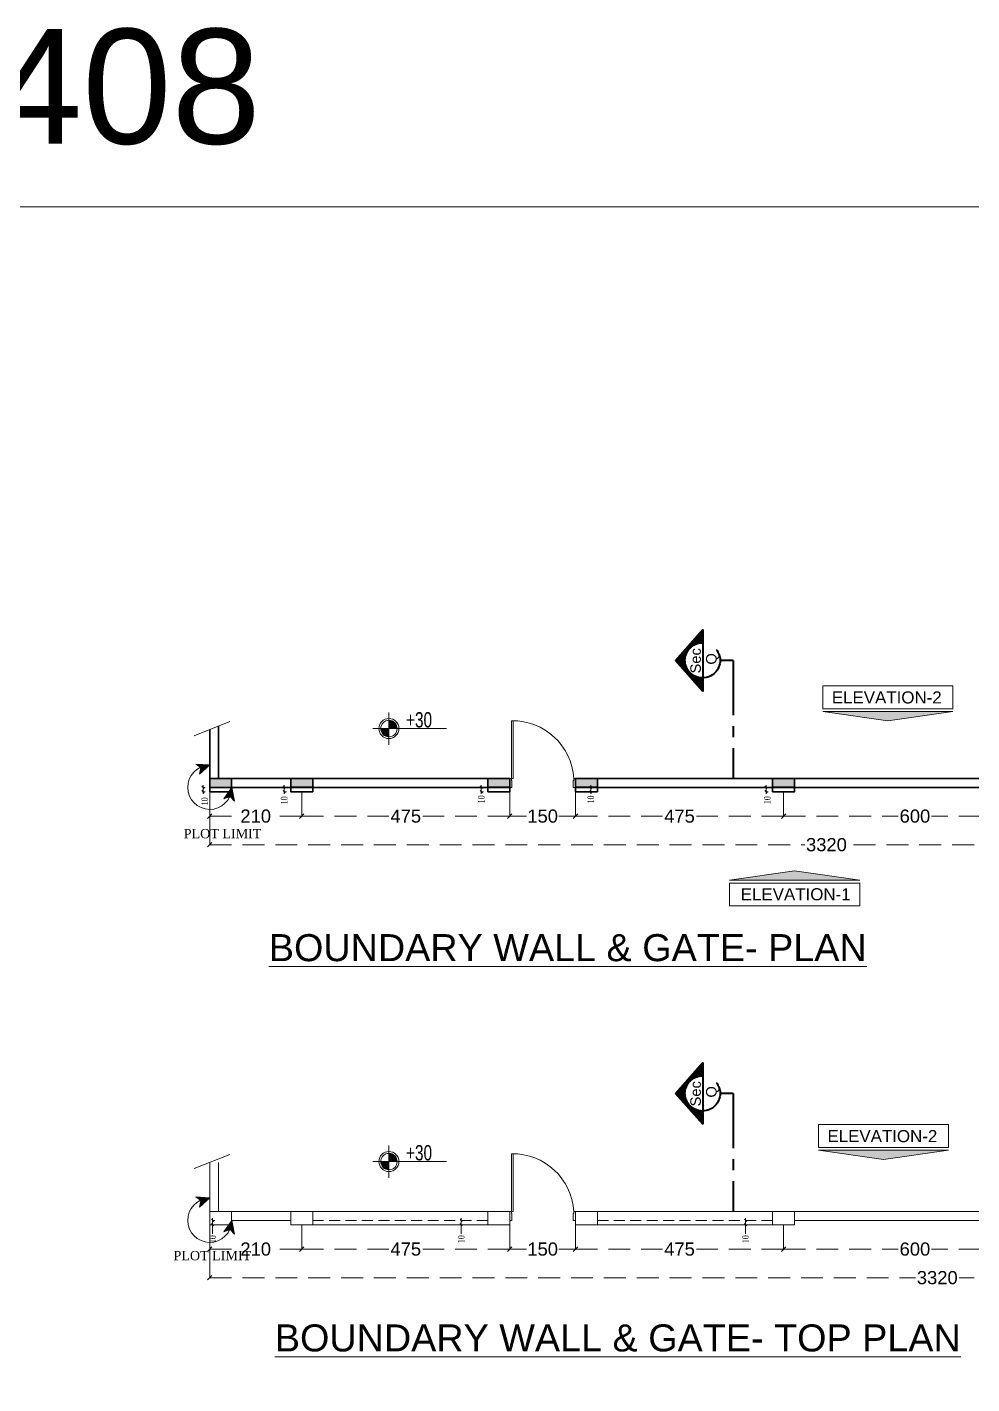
# Model space of a CAD drawing. Header units: inches. Extents: x -114 to 635, y -137 to 57.
# Drawn here: x 111.64 to 133.21, y -82.68 to -51.71 of the extents above; entities that cross this region are included whole.
import ezdxf
from ezdxf.enums import TextEntityAlignment as Align

# ---------------------------------------------------------------- set-up
doc = ezdxf.new("R2010")
doc.units = ezdxf.units.IN
doc.header["$MEASUREMENT"] = 0
doc.header["$PDMODE"] = 98
for name, pattern in [('DASHED', [0.75, 0.5, -0.25]), ('DASHED2', [0.375, 0.25, -0.125]), ('VILLA AXIS$0$CENTER', [2, 1.25, -0.25, 0.25, -0.25])]:
    doc.linetypes.add(name, pattern=pattern)
doc.layers.get('0').update_dxf_attribs({"lineweight": 5})
doc.layers.get('Defpoints').update_dxf_attribs({"lineweight": 5})
for name, color, linetype, lineweight in [('A-ARROW', 1, 'Continuous', 5), ('A-ELEVATION TAG', 230, 'Continuous', 5), ('A-PLOT LIMIT', 1, 'Continuous', 0), ('A-ROOF 04', 43, 'Continuous', 5), ('A-SECTION LINE', 230, 'Continuous', 35), ('A-SECTION TAG', 230, 'Continuous', 5), ('BORDER A2', 7, 'Continuous', 50), ('BOUNDARY WALL', 3, 'Continuous', 18), ('COLUMNS HATCH', 1, 'Continuous', 5), ('dim', 1, 'Continuous', 9), ('HATCH', 15, 'Continuous', 0), ('LEVEL SYMBOL', 8, 'Continuous', 5), ('PROPOSED COLUMNS', 6, 'Continuous', 30), ('WALL PROPOSED', 7, 'Continuous', 30)]:
    doc.layers.add(name, color=color, linetype=linetype, lineweight=lineweight)
doc.styles.add('002-F.FLOOR PLAN$0$xref plans$0$ATTRIBUTE', font='BKANT.TTF')
doc.styles.add('Arial', font='arial.ttf')
doc.styles.add('BORDER', font='times.ttf', dxfattribs={"height": 0.2})
doc.styles.add('ST', font='times.ttf', dxfattribs={"width": 0.8})
doc.dimstyles.new('RASH PLAN', dxfattribs={"dimtxt": 0.15, "dimasz": 0.05, "dimexe": 0, "dimexo": 0.1, "dimgap": 0.05, "dimtad": 0, "dimdec": 0, "dimlfac": 100, "dimzin": 0, "dimdsep": 46, "dimtxsty": 'ST', "dimblk": 'OBLIQUE', "dimcen": 0.09, "dimclrd": 200, "dimclre": 6, "dimclrt": 1, "dimadec": 0, "dimazin": 0, "dimtfac": 1, "dimtdec": 0, "dimtmove": 1, "dimatfit": 3, "dimldrblk": 'OBLIQUE', "dimfxl": 0, "dimtolj": 1, "dimtzin": 0, "dimlwd": -1, "dimlwe": -1, "dimarcsym": 0})
doc.dimstyles.new('SITE RASH', dxfattribs={"dimtxt": 0.3, "dimasz": 0.1, "dimexe": 0, "dimexo": 0, "dimgap": 0.05, "dimtad": 0, "dimdec": 0, "dimlfac": 100, "dimzin": 0, "dimdsep": 46, "dimtxsty": 'Arial', "dimblk": 'OBLIQUE', "dimcen": 0.05, "dimclrd": 256, "dimclre": 256, "dimclrt": 256, "dimadec": 0, "dimazin": 0, "dimtfac": 10, "dimtdec": 0, "dimtix": 1, "dimtofl": 0, "dimtmove": 1, "dimatfit": 2, "dimldrblk": 'OBLIQUE', "dimfxl": 0.05, "dimtolj": 1, "dimtzin": 0, "dimlwd": -1, "dimlwe": -1, "dimarcsym": 0})

# ---------------------------------------------------------------- blocks, each defined once
blk = doc.blocks.new('_Oblique')
at = {"color": 0, "lineweight": -2}
blk.add_line((-0.5, -0.5), (0.5, 0.5), dxfattribs=at)
blk = doc.blocks.new('*D692')
at = {"layer": 'Defpoints', "color": 0, "transparency": 16777216}
for p in [(149.011, -69.066), (115.811, -69.166), (149.011, -70.376)]:
    blk.add_point(p, dxfattribs=at)
at = {"layer": 'dim', "transparency": 16777216}
for p, q in [((149.011, -69.066), (149.011, -70.376)), ((115.811, -69.166), (115.811, -70.376))]:
    blk.add_line(p, q, dxfattribs=at)
at = {"layer": 'dim', "linetype": 'DASHED', "transparency": 16777216}
for p, q in [((115.811, -70.376), (129.394, -70.376)), ((149.011, -70.376), (130.389, -70.376))]:
    blk.add_line(p, q, dxfattribs=at)
at = {"layer": 'dim', "transparency": 16777216, "xscale": 0.1, "yscale": 0.1, "zscale": 0.1, "rotation": 180}
blk.add_blockref('_Oblique', (115.811, -70.376), dxfattribs=at)
at = {"layer": 'dim', "transparency": 16777216, "xscale": 0.1, "yscale": 0.1, "zscale": 0.1}
blk.add_blockref('_Oblique', (149.011, -70.376), dxfattribs=at)
at = {"layer": 'dim', "transparency": 16777216, "insert": (129.891, -70.376), "char_height": 0.3, "attachment_point": 5, "style": 'Arial'}
blk.add_mtext('\\A1;3320', dxfattribs=at)
blk = doc.blocks.new('A$C2da3ec11')
for p, q in [((0.04, 0), (0.04, 1.32)), ((0.08, 1.319), (0.08, 0)), ((0, 0), (0.04, 0)), ((0, 0), (0.04, 0)), ((0.08, 0), (0.04, 0)), ((0.04, 0), (0.04, -0.04)), ((0.08, 0), (0.04, 0)), ((0.04, 0), (0.04, -0.04)), ((1.5, 0), (1.46, 0)), ((1.46, 0), (1.46, -0.04)), ((1.5, 0), (1.46, 0)), ((1.46, 0), (1.46, -0.04)), ((0.05, -0.2), (0, -0.2)), ((0.05, -0.2), (0, -0.2)), ((0.04, -0.04), (0.05, -0.04)), ((0.04, -0.04), (0.05, -0.04)), ((0.05, -0.04), (0.05, -0.2)), ((0.05, -0.04), (0.05, -0.2)), ((1.46, -0.04), (1.45, -0.04)), ((1.45, -0.04), (1.45, -0.2)), ((1.46, -0.04), (1.45, -0.04)), ((1.45, -0.04), (1.45, -0.2)), ((1.45, -0.2), (1.5, -0.2)), ((1.45, -0.2), (1.5, -0.2))]:
    blk.add_line(p, q)
blk.add_arc((0.064, -0.078), 1.399, 3.2163, 90.9641)
blk = doc.blocks.new('*D693')
at = {"layer": 'Defpoints', "color": 0, "transparency": 16777216}
for p in [(124.162, -69.166), (128.912, -69.166), (128.912, -69.724)]:
    blk.add_point(p, dxfattribs=at)
at = {"layer": 'dim', "transparency": 16777216}
for p, q in [((124.162, -69.166), (124.162, -69.724)), ((128.912, -69.166), (128.912, -69.724))]:
    blk.add_line(p, q, dxfattribs=at)
at = {"layer": 'dim', "linetype": 'DASHED', "transparency": 16777216}
for p, q in [((124.162, -69.724), (126.148, -69.724)), ((128.912, -69.724), (126.925, -69.724))]:
    blk.add_line(p, q, dxfattribs=at)
at = {"layer": 'dim', "transparency": 16777216, "xscale": 0.1, "yscale": 0.1, "zscale": 0.1, "rotation": 180}
blk.add_blockref('_Oblique', (124.162, -69.724), dxfattribs=at)
at = {"layer": 'dim', "transparency": 16777216, "xscale": 0.1, "yscale": 0.1, "zscale": 0.1}
blk.add_blockref('_Oblique', (128.912, -69.724), dxfattribs=at)
at = {"layer": 'dim', "transparency": 16777216, "insert": (126.537, -69.724), "char_height": 0.3, "attachment_point": 5, "style": 'Arial'}
blk.add_mtext('\\A1;475', dxfattribs=at)
blk = doc.blocks.new('*D695')
at = {"layer": 'Defpoints', "color": 0, "transparency": 16777216}
for p in [(122.662, -69.166), (124.162, -69.166), (122.662, -69.724)]:
    blk.add_point(p, dxfattribs=at)
at = {"layer": 'dim', "transparency": 16777216}
for p, q in [((122.662, -69.166), (122.662, -69.724)), ((124.162, -69.166), (124.162, -69.724))]:
    blk.add_line(p, q, dxfattribs=at)
at = {"layer": 'dim', "linetype": 'DASHED', "transparency": 16777216}
for p, q in [((122.662, -69.724), (123.045, -69.724)), ((124.162, -69.724), (123.778, -69.724))]:
    blk.add_line(p, q, dxfattribs=at)
at = {"layer": 'dim', "transparency": 16777216, "xscale": 0.1, "yscale": 0.1, "zscale": 0.1, "rotation": 180}
blk.add_blockref('_Oblique', (122.662, -69.724), dxfattribs=at)
at = {"layer": 'dim', "transparency": 16777216, "xscale": 0.1, "yscale": 0.1, "zscale": 0.1}
blk.add_blockref('_Oblique', (124.162, -69.724), dxfattribs=at)
at = {"layer": 'dim', "transparency": 16777216, "insert": (123.412, -69.724), "char_height": 0.3, "attachment_point": 5, "style": 'Arial'}
blk.add_mtext('\\A1;150', dxfattribs=at)
blk = doc.blocks.new('*D696')
at = {"layer": 'Defpoints', "color": 0, "transparency": 16777216}
for p in [(117.912, -69.166), (122.662, -69.166), (117.912, -69.724)]:
    blk.add_point(p, dxfattribs=at)
at = {"layer": 'dim', "transparency": 16777216}
for p, q in [((117.912, -69.166), (117.912, -69.724)), ((122.662, -69.166), (122.662, -69.724))]:
    blk.add_line(p, q, dxfattribs=at)
at = {"layer": 'dim', "linetype": 'DASHED', "transparency": 16777216}
for p, q in [((117.912, -69.724), (119.898, -69.724)), ((122.662, -69.724), (120.675, -69.724))]:
    blk.add_line(p, q, dxfattribs=at)
at = {"layer": 'dim', "transparency": 16777216, "xscale": 0.1, "yscale": 0.1, "zscale": 0.1, "rotation": 180}
blk.add_blockref('_Oblique', (117.912, -69.724), dxfattribs=at)
at = {"layer": 'dim', "transparency": 16777216, "xscale": 0.1, "yscale": 0.1, "zscale": 0.1}
blk.add_blockref('_Oblique', (122.662, -69.724), dxfattribs=at)
at = {"layer": 'dim', "transparency": 16777216, "insert": (120.287, -69.724), "char_height": 0.3, "attachment_point": 5, "style": 'Arial'}
blk.add_mtext('\\A1;475', dxfattribs=at)
blk = doc.blocks.new('002-F.FLOOR PLAN$0$xref plans$0$LVL-PL')
h = blk.add_hatch(color=256)
h.paths.add_polyline_path([(0, 0.123), (0, 0), (0.123, 0, 0.414214)])
h.paths.add_polyline_path([(0, 0), (-0.123, 0, 0.414214), (0, -0.123)])
for p, q in [((0, 0.242), (0, -0.242)), ((0.2, 0), (-0.242, 0)), ((0, 0), (0.865, 0))]:
    blk.add_line(p, q)
for radius in [0.15, 0.123]:
    blk.add_circle((0, 0), radius)
at = {"style": '002-F.FLOOR PLAN$0$xref plans$0$ATTRIBUTE', "width": 0.75, "flags": 12}
for tag, p in [('LEVEL', (0.517, 0.151)), ('POSITION', (0.517, -0.154))]:
    blk.add_attdef(tag, text='', height=0.2, dxfattribs=at).set_placement(p, align=Align.MIDDLE)
blk = doc.blocks.new('*D698')
at = {"layer": 'Defpoints', "color": 0, "transparency": 16777216}
for p in [(149.011, -78.952), (115.811, -79.052), (149.011, -80.261)]:
    blk.add_point(p, dxfattribs=at)
at = {"layer": 'dim', "transparency": 16777216}
for p, q in [((149.011, -78.952), (149.011, -80.261)), ((115.811, -79.052), (115.811, -80.261))]:
    blk.add_line(p, q, dxfattribs=at)
at = {"layer": 'dim', "linetype": 'DASHED', "transparency": 16777216}
for p, q in [((115.811, -80.261), (131.924, -80.261)), ((149.011, -80.261), (132.918, -80.261))]:
    blk.add_line(p, q, dxfattribs=at)
at = {"layer": 'dim', "transparency": 16777216, "xscale": 0.1, "yscale": 0.1, "zscale": 0.1, "rotation": 180}
blk.add_blockref('_Oblique', (115.811, -80.261), dxfattribs=at)
at = {"layer": 'dim', "transparency": 16777216, "xscale": 0.1, "yscale": 0.1, "zscale": 0.1}
blk.add_blockref('_Oblique', (149.011, -80.261), dxfattribs=at)
at = {"layer": 'dim', "transparency": 16777216, "insert": (132.421, -80.261), "char_height": 0.3, "attachment_point": 5, "style": 'Arial'}
blk.add_mtext('\\A1;3320', dxfattribs=at)
blk = doc.blocks.new('*D701')
at = {"layer": 'Defpoints', "color": 0, "transparency": 16777216}
for p in [(122.662, -79.052), (124.162, -79.052), (122.662, -79.609)]:
    blk.add_point(p, dxfattribs=at)
at = {"layer": 'dim', "transparency": 16777216}
for p, q in [((122.662, -79.052), (122.662, -79.609)), ((124.162, -79.052), (124.162, -79.609))]:
    blk.add_line(p, q, dxfattribs=at)
at = {"layer": 'dim', "linetype": 'DASHED', "transparency": 16777216}
for p, q in [((122.662, -79.609), (123.045, -79.609)), ((124.162, -79.609), (123.778, -79.609))]:
    blk.add_line(p, q, dxfattribs=at)
at = {"layer": 'dim', "transparency": 16777216, "xscale": 0.1, "yscale": 0.1, "zscale": 0.1, "rotation": 180}
blk.add_blockref('_Oblique', (122.662, -79.609), dxfattribs=at)
at = {"layer": 'dim', "transparency": 16777216, "xscale": 0.1, "yscale": 0.1, "zscale": 0.1}
blk.add_blockref('_Oblique', (124.162, -79.609), dxfattribs=at)
at = {"layer": 'dim', "transparency": 16777216, "insert": (123.412, -79.609), "char_height": 0.3, "attachment_point": 5, "style": 'Arial'}
blk.add_mtext('\\A1;150', dxfattribs=at)
blk = doc.blocks.new('*D702')
at = {"layer": 'Defpoints', "color": 0, "transparency": 16777216}
for p in [(117.912, -79.052), (122.662, -79.052), (117.912, -79.609)]:
    blk.add_point(p, dxfattribs=at)
at = {"layer": 'dim', "transparency": 16777216}
for p, q in [((117.912, -79.052), (117.912, -79.609)), ((122.662, -79.052), (122.662, -79.609))]:
    blk.add_line(p, q, dxfattribs=at)
at = {"layer": 'dim', "linetype": 'DASHED', "transparency": 16777216}
for p, q in [((117.912, -79.609), (119.898, -79.609)), ((122.662, -79.609), (120.675, -79.609))]:
    blk.add_line(p, q, dxfattribs=at)
at = {"layer": 'dim', "transparency": 16777216, "xscale": 0.1, "yscale": 0.1, "zscale": 0.1, "rotation": 180}
blk.add_blockref('_Oblique', (117.912, -79.609), dxfattribs=at)
at = {"layer": 'dim', "transparency": 16777216, "xscale": 0.1, "yscale": 0.1, "zscale": 0.1}
blk.add_blockref('_Oblique', (122.662, -79.609), dxfattribs=at)
at = {"layer": 'dim', "transparency": 16777216, "insert": (120.287, -79.609), "char_height": 0.3, "attachment_point": 5, "style": 'Arial'}
blk.add_mtext('\\A1;475', dxfattribs=at)
blk = doc.blocks.new('*D715')
at = {"layer": 'Defpoints', "color": 0, "transparency": 16777216}
for p in [(115.811, -69.166), (117.912, -69.166), (115.811, -69.724)]:
    blk.add_point(p, dxfattribs=at)
at = {"layer": 'dim', "transparency": 16777216}
for p, q in [((115.811, -69.166), (115.811, -69.724)), ((117.912, -69.166), (117.912, -69.724))]:
    blk.add_line(p, q, dxfattribs=at)
at = {"layer": 'dim', "linetype": 'DASHED', "transparency": 16777216}
for p, q in [((115.811, -69.724), (116.478, -69.724)), ((117.912, -69.724), (117.245, -69.724))]:
    blk.add_line(p, q, dxfattribs=at)
at = {"layer": 'dim', "transparency": 16777216, "xscale": 0.1, "yscale": 0.1, "zscale": 0.1, "rotation": 180}
blk.add_blockref('_Oblique', (115.811, -69.724), dxfattribs=at)
at = {"layer": 'dim', "transparency": 16777216, "xscale": 0.1, "yscale": 0.1, "zscale": 0.1}
blk.add_blockref('_Oblique', (117.912, -69.724), dxfattribs=at)
at = {"layer": 'dim', "transparency": 16777216, "insert": (116.861, -69.724), "char_height": 0.3, "attachment_point": 5, "style": 'Arial'}
blk.add_mtext('\\A1;210', dxfattribs=at)
blk = doc.blocks.new('*D716')
at = {"layer": 'Defpoints', "color": 0, "transparency": 16777216}
for p in [(128.912, -69.166), (134.91, -69.166), (134.91, -69.724)]:
    blk.add_point(p, dxfattribs=at)
at = {"layer": 'dim', "transparency": 16777216}
for p, q in [((128.912, -69.166), (128.912, -69.724)), ((134.91, -69.166), (134.91, -69.724))]:
    blk.add_line(p, q, dxfattribs=at)
at = {"layer": 'dim', "linetype": 'DASHED', "transparency": 16777216}
for p, q in [((128.912, -69.724), (131.529, -69.724)), ((134.91, -69.724), (132.293, -69.724))]:
    blk.add_line(p, q, dxfattribs=at)
at = {"layer": 'dim', "transparency": 16777216, "xscale": 0.1, "yscale": 0.1, "zscale": 0.1, "rotation": 180}
blk.add_blockref('_Oblique', (128.912, -69.724), dxfattribs=at)
at = {"layer": 'dim', "transparency": 16777216, "xscale": 0.1, "yscale": 0.1, "zscale": 0.1}
blk.add_blockref('_Oblique', (134.91, -69.724), dxfattribs=at)
at = {"layer": 'dim', "transparency": 16777216, "insert": (131.911, -69.724), "char_height": 0.3, "attachment_point": 5, "style": 'Arial'}
blk.add_mtext('\\A1;600', dxfattribs=at)
blk = doc.blocks.new('*D718')
at = {"layer": 'Defpoints', "color": 0, "transparency": 16777216}
for p in [(128.912, -79.052), (134.91, -79.052), (128.912, -79.609)]:
    blk.add_point(p, dxfattribs=at)
at = {"layer": 'dim', "transparency": 16777216}
for p, q in [((128.912, -79.052), (128.912, -79.609)), ((134.91, -79.052), (134.91, -79.609))]:
    blk.add_line(p, q, dxfattribs=at)
at = {"layer": 'dim', "linetype": 'DASHED', "transparency": 16777216}
for p, q in [((128.912, -79.609), (131.529, -79.609)), ((134.91, -79.609), (132.293, -79.609))]:
    blk.add_line(p, q, dxfattribs=at)
at = {"layer": 'dim', "transparency": 16777216, "xscale": 0.1, "yscale": 0.1, "zscale": 0.1, "rotation": 180}
blk.add_blockref('_Oblique', (128.912, -79.609), dxfattribs=at)
at = {"layer": 'dim', "transparency": 16777216, "xscale": 0.1, "yscale": 0.1, "zscale": 0.1}
blk.add_blockref('_Oblique', (134.91, -79.609), dxfattribs=at)
at = {"layer": 'dim', "transparency": 16777216, "insert": (131.911, -79.609), "char_height": 0.3, "attachment_point": 5, "style": 'Arial'}
blk.add_mtext('\\A1;600', dxfattribs=at)
blk = doc.blocks.new('*D719')
at = {"layer": 'Defpoints', "color": 0, "transparency": 16777216}
for p in [(124.162, -79.052), (128.912, -79.052), (124.162, -79.609)]:
    blk.add_point(p, dxfattribs=at)
at = {"layer": 'dim', "transparency": 16777216}
for p, q in [((124.162, -79.052), (124.162, -79.609)), ((128.912, -79.052), (128.912, -79.609))]:
    blk.add_line(p, q, dxfattribs=at)
at = {"layer": 'dim', "linetype": 'DASHED', "transparency": 16777216}
for p, q in [((124.162, -79.609), (126.148, -79.609)), ((128.912, -79.609), (126.925, -79.609))]:
    blk.add_line(p, q, dxfattribs=at)
at = {"layer": 'dim', "transparency": 16777216, "xscale": 0.1, "yscale": 0.1, "zscale": 0.1, "rotation": 180}
blk.add_blockref('_Oblique', (124.162, -79.609), dxfattribs=at)
at = {"layer": 'dim', "transparency": 16777216, "xscale": 0.1, "yscale": 0.1, "zscale": 0.1}
blk.add_blockref('_Oblique', (128.912, -79.609), dxfattribs=at)
at = {"layer": 'dim', "transparency": 16777216, "insert": (126.537, -79.609), "char_height": 0.3, "attachment_point": 5, "style": 'Arial'}
blk.add_mtext('\\A1;475', dxfattribs=at)
blk = doc.blocks.new('*D720')
at = {"layer": 'Defpoints', "color": 0, "transparency": 16777216}
for p in [(115.811, -79.052), (117.912, -79.052), (115.811, -79.609)]:
    blk.add_point(p, dxfattribs=at)
at = {"layer": 'dim', "transparency": 16777216}
for p, q in [((115.811, -79.052), (115.811, -79.609)), ((117.912, -79.052), (117.912, -79.609))]:
    blk.add_line(p, q, dxfattribs=at)
at = {"layer": 'dim', "linetype": 'DASHED', "transparency": 16777216}
for p, q in [((115.811, -79.609), (116.478, -79.609)), ((117.912, -79.609), (117.245, -79.609))]:
    blk.add_line(p, q, dxfattribs=at)
at = {"layer": 'dim', "transparency": 16777216, "xscale": 0.1, "yscale": 0.1, "zscale": 0.1, "rotation": 180}
blk.add_blockref('_Oblique', (115.811, -79.609), dxfattribs=at)
at = {"layer": 'dim', "transparency": 16777216, "xscale": 0.1, "yscale": 0.1, "zscale": 0.1}
blk.add_blockref('_Oblique', (117.912, -79.609), dxfattribs=at)
at = {"layer": 'dim', "transparency": 16777216, "insert": (116.861, -79.609), "char_height": 0.3, "attachment_point": 5, "style": 'Arial'}
blk.add_mtext('\\A1;210', dxfattribs=at)
blk = doc.blocks.new('*D721')
at = {"layer": 'Defpoints', "color": 0, "transparency": 16777216}
for p in [(115.878, -78.952), (116.029, -78.952), (116.029, -79.052)]:
    blk.add_point(p, dxfattribs=at)
at = {"layer": 'dim', "color": 200, "linetype": 'DASHED2', "transparency": 16777216}
for p, q in [((115.878, -78.952), (115.878, -78.902)), ((115.878, -79.052), (115.878, -78.952)), ((115.878, -79.052), (115.878, -78.952)), ((115.878, -79.052), (115.878, -79.102)), ((115.878, -79.256), (115.878, -79.052))]:
    blk.add_line(p, q, dxfattribs=at)
at = {"layer": 'dim', "color": 6, "transparency": 16777216}
for p, q in [((115.929, -78.952), (115.878, -78.952)), ((115.929, -79.052), (115.878, -79.052))]:
    blk.add_line(p, q, dxfattribs=at)
at = {"layer": 'dim', "color": 200, "transparency": 16777216, "xscale": 0.05, "yscale": 0.05, "zscale": 0.05}
for p, rotation in [((115.878, -78.952), 270), ((115.878, -79.052), 90)]:
    blk.add_blockref('_Oblique', p, dxfattribs=dict(at, rotation=rotation))
at = {"layer": 'dim', "color": 1, "transparency": 16777216, "insert": (115.878, -79.381), "char_height": 0.15, "attachment_point": 5, "rotation": 90, "style": 'ST'}
blk.add_mtext('\\A1;10', dxfattribs=at)
blk = doc.blocks.new('*D703')
at = {"layer": 'Defpoints', "color": 0, "transparency": 16777216}
for p in [(121.553, -78.952), (121.704, -78.952), (121.704, -79.052)]:
    blk.add_point(p, dxfattribs=at)
at = {"layer": 'dim', "color": 200, "linetype": 'DASHED2', "transparency": 16777216}
for p, q in [((121.553, -78.952), (121.553, -78.902)), ((121.553, -79.052), (121.553, -78.952)), ((121.553, -79.052), (121.553, -78.952)), ((121.553, -79.052), (121.553, -79.102)), ((121.553, -79.256), (121.553, -79.052))]:
    blk.add_line(p, q, dxfattribs=at)
at = {"layer": 'dim', "color": 6, "transparency": 16777216}
for p, q in [((121.604, -78.952), (121.553, -78.952)), ((121.604, -79.052), (121.553, -79.052))]:
    blk.add_line(p, q, dxfattribs=at)
at = {"layer": 'dim', "color": 200, "transparency": 16777216, "xscale": 0.05, "yscale": 0.05, "zscale": 0.05}
for p, rotation in [((121.553, -78.952), 270), ((121.553, -79.052), 90)]:
    blk.add_blockref('_Oblique', p, dxfattribs=dict(at, rotation=rotation))
at = {"layer": 'dim', "color": 1, "transparency": 16777216, "insert": (121.553, -79.381), "char_height": 0.15, "attachment_point": 5, "rotation": 90, "style": 'ST'}
blk.add_mtext('\\A1;10', dxfattribs=at)
blk = doc.blocks.new('*D704')
at = {"layer": 'Defpoints', "color": 0, "transparency": 16777216}
for p in [(128.045, -78.952), (128.196, -78.952), (128.196, -79.052)]:
    blk.add_point(p, dxfattribs=at)
at = {"layer": 'dim', "color": 200, "linetype": 'DASHED2', "transparency": 16777216}
for p, q in [((128.045, -78.952), (128.045, -78.902)), ((128.045, -79.052), (128.045, -78.952)), ((128.045, -79.052), (128.045, -78.952)), ((128.045, -79.052), (128.045, -79.102)), ((128.045, -79.256), (128.045, -79.052))]:
    blk.add_line(p, q, dxfattribs=at)
at = {"layer": 'dim', "color": 6, "transparency": 16777216}
for p, q in [((128.096, -78.952), (128.045, -78.952)), ((128.096, -79.052), (128.045, -79.052))]:
    blk.add_line(p, q, dxfattribs=at)
at = {"layer": 'dim', "color": 200, "transparency": 16777216, "xscale": 0.05, "yscale": 0.05, "zscale": 0.05}
for p, rotation in [((128.045, -78.952), 270), ((128.045, -79.052), 90)]:
    blk.add_blockref('_Oblique', p, dxfattribs=dict(at, rotation=rotation))
at = {"layer": 'dim', "color": 1, "transparency": 16777216, "insert": (128.045, -79.381), "char_height": 0.15, "attachment_point": 5, "rotation": 90, "style": 'ST'}
blk.add_mtext('\\A1;10', dxfattribs=at)
blk = doc.blocks.new('*D707')
at = {"layer": 'Defpoints', "color": 0, "transparency": 16777216}
for p in [(115.66, -69.066), (115.811, -69.066), (115.811, -69.166)]:
    blk.add_point(p, dxfattribs=at)
at = {"layer": 'dim', "color": 200, "linetype": 'DASHED2', "transparency": 16777216}
for p, q in [((115.66, -69.066), (115.66, -69.016)), ((115.66, -69.166), (115.66, -69.066)), ((115.66, -69.166), (115.66, -69.216))]:
    blk.add_line(p, q, dxfattribs=at)
at = {"layer": 'dim', "color": 6, "transparency": 16777216}
for p, q in [((115.711, -69.066), (115.66, -69.066)), ((115.711, -69.166), (115.66, -69.166))]:
    blk.add_line(p, q, dxfattribs=at)
at = {"layer": 'dim', "color": 200, "transparency": 16777216, "xscale": 0.05, "yscale": 0.05, "zscale": 0.05}
for p, rotation in [((115.66, -69.066), 270), ((115.66, -69.166), 90)]:
    blk.add_blockref('_Oblique', p, dxfattribs=dict(at, rotation=rotation))
at = {"layer": 'dim', "color": 1, "transparency": 16777216, "insert": (115.695, -69.385), "char_height": 0.15, "attachment_point": 5, "rotation": 90, "style": 'ST'}
blk.add_mtext('\\A1;10', dxfattribs=at)
blk = doc.blocks.new('*D708')
at = {"layer": 'Defpoints', "color": 0, "transparency": 16777216}
for p in [(117.511, -69.066), (117.662, -69.066), (117.662, -69.166)]:
    blk.add_point(p, dxfattribs=at)
at = {"layer": 'dim', "color": 200, "linetype": 'DASHED2', "transparency": 16777216}
for p, q in [((117.511, -69.066), (117.511, -69.016)), ((117.511, -69.166), (117.511, -69.066)), ((117.511, -69.166), (117.511, -69.216))]:
    blk.add_line(p, q, dxfattribs=at)
at = {"layer": 'dim', "color": 6, "transparency": 16777216}
for p, q in [((117.562, -69.066), (117.511, -69.066)), ((117.562, -69.166), (117.511, -69.166))]:
    blk.add_line(p, q, dxfattribs=at)
at = {"layer": 'dim', "color": 200, "transparency": 16777216, "xscale": 0.05, "yscale": 0.05, "zscale": 0.05}
for p, rotation in [((117.511, -69.066), 270), ((117.511, -69.166), 90)]:
    blk.add_blockref('_Oblique', p, dxfattribs=dict(at, rotation=rotation))
at = {"layer": 'dim', "color": 1, "transparency": 16777216, "insert": (117.511, -69.362), "char_height": 0.15, "attachment_point": 5, "rotation": 90, "style": 'ST'}
blk.add_mtext('\\A1;10', dxfattribs=at)
blk = doc.blocks.new('*D709')
at = {"layer": 'Defpoints', "color": 0, "transparency": 16777216}
for p in [(122.011, -69.066), (122.162, -69.066), (122.162, -69.166)]:
    blk.add_point(p, dxfattribs=at)
at = {"layer": 'dim', "color": 200, "linetype": 'DASHED2', "transparency": 16777216}
for p, q in [((122.011, -69.066), (122.011, -69.016)), ((122.011, -69.166), (122.011, -69.066)), ((122.011, -69.166), (122.011, -69.216))]:
    blk.add_line(p, q, dxfattribs=at)
at = {"layer": 'dim', "color": 6, "transparency": 16777216}
for p, q in [((122.062, -69.066), (122.011, -69.066)), ((122.062, -69.166), (122.011, -69.166))]:
    blk.add_line(p, q, dxfattribs=at)
at = {"layer": 'dim', "color": 200, "transparency": 16777216, "xscale": 0.05, "yscale": 0.05, "zscale": 0.05}
for p, rotation in [((122.011, -69.066), 270), ((122.011, -69.166), 90)]:
    blk.add_blockref('_Oblique', p, dxfattribs=dict(at, rotation=rotation))
at = {"layer": 'dim', "color": 1, "transparency": 16777216, "insert": (122.011, -69.34), "char_height": 0.15, "attachment_point": 5, "rotation": 90, "style": 'ST'}
blk.add_mtext('\\A1;10', dxfattribs=at)
blk = doc.blocks.new('*D710')
at = {"layer": 'Defpoints', "color": 0, "transparency": 16777216}
for p in [(124.511, -69.066), (124.662, -69.066), (124.662, -69.166)]:
    blk.add_point(p, dxfattribs=at)
at = {"layer": 'dim', "color": 200, "linetype": 'DASHED2', "transparency": 16777216}
for p, q in [((124.511, -69.066), (124.511, -69.016)), ((124.511, -69.166), (124.511, -69.066)), ((124.511, -69.166), (124.511, -69.216))]:
    blk.add_line(p, q, dxfattribs=at)
at = {"layer": 'dim', "color": 6, "transparency": 16777216}
for p, q in [((124.562, -69.066), (124.511, -69.066)), ((124.562, -69.166), (124.511, -69.166))]:
    blk.add_line(p, q, dxfattribs=at)
at = {"layer": 'dim', "color": 200, "transparency": 16777216, "xscale": 0.05, "yscale": 0.05, "zscale": 0.05}
for p, rotation in [((124.511, -69.066), 270), ((124.511, -69.166), 90)]:
    blk.add_blockref('_Oblique', p, dxfattribs=dict(at, rotation=rotation))
at = {"layer": 'dim', "color": 1, "transparency": 16777216, "insert": (124.511, -69.343), "char_height": 0.15, "attachment_point": 5, "rotation": 90, "style": 'ST'}
blk.add_mtext('\\A1;10', dxfattribs=at)
blk = doc.blocks.new('*D711')
at = {"layer": 'Defpoints', "color": 0, "transparency": 16777216}
for p in [(128.511, -69.066), (128.662, -69.066), (128.662, -69.166)]:
    blk.add_point(p, dxfattribs=at)
at = {"layer": 'dim', "color": 200, "linetype": 'DASHED2', "transparency": 16777216}
for p, q in [((128.511, -69.066), (128.511, -69.016)), ((128.511, -69.166), (128.511, -69.066)), ((128.511, -69.166), (128.511, -69.216))]:
    blk.add_line(p, q, dxfattribs=at)
at = {"layer": 'dim', "color": 6, "transparency": 16777216}
for p, q in [((128.562, -69.066), (128.511, -69.066)), ((128.562, -69.166), (128.511, -69.166))]:
    blk.add_line(p, q, dxfattribs=at)
at = {"layer": 'dim', "color": 200, "transparency": 16777216, "xscale": 0.05, "yscale": 0.05, "zscale": 0.05}
for p, rotation in [((128.511, -69.066), 270), ((128.511, -69.166), 90)]:
    blk.add_blockref('_Oblique', p, dxfattribs=dict(at, rotation=rotation))
at = {"layer": 'dim', "color": 1, "transparency": 16777216, "insert": (128.541, -69.359), "char_height": 0.15, "attachment_point": 5, "rotation": 90, "style": 'ST'}
blk.add_mtext('\\A1;10', dxfattribs=at)

msp = doc.modelspace()

# ---------------------------------------------------------------- hatches: boundary and pattern name
at = {"layer": 'A-ELEVATION TAG'}
for points in [[(131.294, -67.545), (132.779, -67.332), (129.808, -67.332)], [(129.164, -70.975), (130.65, -71.188), (127.678, -71.188)], [(131.193, -77.561), (132.679, -77.347), (129.707, -77.347)]]:
    msp.add_hatch(color=256, dxfattribs=at).paths.add_polyline_path(points)
at = {"layer": 'A-PLOT LIMIT'}
h = msp.add_hatch(color=256, dxfattribs=at)
h.dxf.hatch_style = 1
h.paths.add_polyline_path([(115.575, -68.766), (115.606, -68.613), (115.492, -68.533), (115.811, -68.55)])
h = msp.add_hatch(color=256, dxfattribs=at)
h.dxf.hatch_style = 1
h.paths.add_polyline_path([(116.374, -69.381), (116.279, -69.278), (116.132, -69.33), (116.314, -69.066)])
h = msp.add_hatch(color=256, dxfattribs=at)
h.dxf.hatch_style = 1
h.paths.add_polyline_path([(115.575, -78.651), (115.606, -78.498), (115.492, -78.418), (115.811, -78.435)])
h = msp.add_hatch(color=256, dxfattribs=at)
h.dxf.hatch_style = 1
h.paths.add_polyline_path([(116.374, -79.266), (116.279, -79.163), (116.132, -79.215), (116.314, -78.952)])
at = {"layer": 'COLUMNS HATCH'}
for points in [[(115.811, -69.066), (115.811, -68.866), (116.311, -68.866), (116.311, -69.066)], [(117.662, -69.064), (117.662, -68.864), (118.162, -68.864), (118.162, -69.064)], [(122.162, -69.064), (122.162, -68.864), (122.662, -68.864), (122.662, -69.064)], [(124.162, -69.064), (124.162, -68.864), (124.662, -68.864), (124.662, -69.064)], [(128.662, -69.064), (128.662, -68.864), (129.162, -68.864), (129.162, -69.064)]]:
    msp.add_hatch(color=256, dxfattribs=at).paths.add_polyline_path(points)
at = {"layer": 'HATCH'}
h = msp.add_hatch(dxfattribs=at)
h.set_pattern_fill('ANSI37', color=256, scale=0.125165, angle=1935, style=0)
h.set_pattern_definition([(180, (152.364922, -122.19506), (-1e-16, -0.015645583), []), (270, (152.364922, -122.19506), (0.015645583, -1e-16), [])])
h.paths.add_polyline_path([(126.448, -66.168), (127.066, -65.463), (127.066, -65.768, 0.002362), (127.062, -65.768, 1), (127.062, -66.569, 0.002362), (127.066, -66.569), (127.066, -66.874)])
h = msp.add_hatch(dxfattribs=at)
h.set_pattern_fill('ANSI37', color=256, scale=0.125165, angle=1935, style=0)
h.set_pattern_definition([(180, (152.364922, -132.080199), (-1e-16, -0.015645583), []), (270, (152.364922, -132.080199), (0.015645583, -1e-16), [])])
h.paths.add_polyline_path([(126.448, -76.054), (127.066, -75.348), (127.066, -75.653, 0.002362), (127.062, -75.653, 1), (127.062, -76.454, 0.002362), (127.066, -76.454), (127.066, -76.759)])

# ---------------------------------------------------------------- linework, layer by layer
at = {"layer": 'A-ARROW'}
for points in [[(115.811, -68.55), (115.492, -68.533)], [(115.811, -78.435), (115.492, -78.418)]]:
    msp.add_lwpolyline(points, dxfattribs=at)
at = {"layer": 'A-ELEVATION TAG'}
for p, q in [((132.779, -67.332), (129.808, -67.332)), ((130.65, -71.188), (127.678, -71.188)), ((132.679, -77.347), (129.707, -77.347))]:
    msp.add_line(p, q, dxfattribs=at)
for points in [[(132.779, -66.745), (129.808, -66.745), (129.808, -67.27), (132.779, -67.27)], [(130.65, -71.774), (127.678, -71.774), (127.678, -71.25), (130.65, -71.25)], [(132.679, -76.761), (129.707, -76.761), (129.707, -77.285), (132.679, -77.285)]]:
    msp.add_lwpolyline(points, close=True, dxfattribs=at)
for points in [[(132.779, -67.332), (131.294, -67.545), (129.808, -67.332)], [(130.65, -71.188), (129.164, -70.975), (127.678, -71.188)], [(132.679, -77.347), (131.193, -77.561), (129.707, -77.347)]]:
    msp.add_lwpolyline(points, dxfattribs=at)
at = {"layer": 'A-PLOT LIMIT'}
for points in [[(115.575, -68.766), (115.606, -68.613), (115.492, -68.533), (115.811, -68.55)], [(116.374, -69.381), (116.279, -69.278), (116.132, -69.33), (116.314, -69.066)], [(115.575, -78.651), (115.606, -78.498), (115.492, -78.418), (115.811, -78.435)], [(116.374, -79.266), (116.279, -79.163), (116.132, -79.215), (116.314, -78.952)]]:
    msp.add_lwpolyline(points, close=True, dxfattribs=at)
for points in [[(116.132, -69.33), (116.279, -69.278), (116.374, -69.381)], [(116.132, -79.215), (116.279, -79.163), (116.374, -79.266)]]:
    msp.add_lwpolyline(points, dxfattribs=at)
for centre in [(115.811, -69.066), (115.811, -78.952)]:
    msp.add_arc(centre, 0.503, 91.6699, 358.1975, dxfattribs=at)
at = {"layer": 'A-ROOF 04'}
msp.add_lwpolyline([(134.66, -69.066), (129.162, -69.066)], dxfattribs=at)
at = {"layer": 'A-ROOF 04', "linetype": 'DASHED2'}
for points in [[(122.162, -78.952), (118.162, -78.952)], [(128.662, -78.952), (124.662, -78.952)]]:
    msp.add_lwpolyline(points, dxfattribs=at)
at = {"layer": 'A-SECTION LINE', "linetype": 'VILLA AXIS$0$CENTER'}
for p, q in [((127.763, -66.168), (127.463, -66.168)), ((127.763, -76.054), (127.463, -76.054))]:
    msp.add_line(p, q, dxfattribs=at)
at = {"layer": 'A-SECTION LINE', "linetype": 'VILLA AXIS$0$CENTER', "ltscale": 1.5}
for points in [[(126.448, -66.168), (127.066, -65.463), (127.066, -66.874)], [(126.448, -76.054), (127.066, -75.348), (127.066, -76.759)]]:
    msp.add_lwpolyline(points, close=True, dxfattribs=at)
at = {"layer": 'A-SECTION LINE', "linetype": 'VILLA AXIS$0$CENTER'}
for points in [[(127.763, -66.168), (127.763, -68.866)], [(127.763, -76.054), (127.763, -78.752)]]:
    msp.add_lwpolyline(points, dxfattribs=at)
at = {"layer": 'A-SECTION LINE', "linetype": 'VILLA AXIS$0$CENTER', "ltscale": 1.5}
for centre in [(127.062, -66.168), (127.062, -76.054)]:
    msp.add_circle(centre, 0.401, dxfattribs=at)
at = {"layer": 'BORDER A2', "lineweight": 5}
msp.add_lwpolyline([(107.619, -113.415), (177.919, -113.415), (177.919, -55.815), (107.619, -55.815)], close=True, dxfattribs=at)
at = {"layer": 'BOUNDARY WALL'}
for p, q in [((118.162, -79.052), (122.162, -79.052)), ((124.662, -79.052), (128.662, -79.052))]:
    msp.add_line(p, q, dxfattribs=at)
for points in [[(115.811, -78.952), (115.811, -78.952), (115.811, -77.631)], [(116.011, -78.752), (116.011, -77.631)], [(122.662, -78.752), (115.811, -78.752)], [(117.662, -78.952), (116.311, -78.952)], [(139.66, -78.752), (124.162, -78.752)], [(134.66, -78.952), (129.162, -78.952)]]:
    msp.add_lwpolyline(points, dxfattribs=at)
for points in [[(115.811, -78.752), (116.311, -78.752), (116.311, -79.052), (115.811, -79.052)], [(117.662, -78.752), (118.162, -78.752), (118.162, -79.052), (117.662, -79.052)], [(122.162, -78.752), (122.662, -78.752), (122.662, -79.052), (122.162, -79.052)], [(124.162, -78.752), (124.662, -78.752), (124.662, -79.052), (124.162, -79.052)], [(128.662, -78.752), (129.162, -78.752), (129.162, -79.052), (128.662, -79.052)]]:
    msp.add_lwpolyline(points, close=True, dxfattribs=at)
at = {"layer": 'dim'}
for p, q in [((116.27, -67.566), (115.455, -67.886)), ((122.662, -69.066), (122.662, -68.866)), ((116.27, -77.451), (115.455, -77.771))]:
    msp.add_line(p, q, dxfattribs=at)
at = {"layer": 'PROPOSED COLUMNS'}
for points in [[(115.811, -69.066), (115.811, -68.866), (116.311, -68.866), (116.311, -69.066)], [(117.662, -69.064), (117.662, -68.864), (118.162, -68.864), (118.162, -69.064)], [(122.162, -69.064), (122.162, -68.864), (122.662, -68.864), (122.662, -69.064)], [(124.162, -69.064), (124.162, -68.864), (124.662, -68.864), (124.662, -69.064)], [(128.662, -69.064), (128.662, -68.864), (129.162, -68.864), (129.162, -69.064)]]:
    msp.add_lwpolyline(points, close=True, dxfattribs=at)
at = {"layer": 'WALL PROPOSED'}
for p, q in [((122.662, -69.066), (122.662, -68.866)), ((124.162, -69.066), (124.162, -68.866))]:
    msp.add_line(p, q, dxfattribs=at)
for points in [[(115.811, -69.066), (115.811, -69.066), (115.811, -67.746)], [(116.011, -68.866), (116.011, -67.668)], [(122.662, -68.866), (115.811, -68.866)], [(122.662, -69.066), (115.811, -69.066)], [(122.162, -69.066), (118.162, -69.066)], [(139.66, -68.866), (124.162, -68.866)], [(139.661, -69.066), (124.162, -69.066)]]:
    msp.add_lwpolyline(points, dxfattribs=at)
for points in [[(115.811, -68.866), (116.311, -68.866), (116.311, -69.166), (115.811, -69.166)], [(117.662, -68.866), (118.162, -68.866), (118.162, -69.166), (117.662, -69.166)], [(122.162, -68.866), (122.662, -68.866), (122.662, -69.166), (122.162, -69.166)], [(124.162, -68.866), (124.662, -68.866), (124.662, -69.166), (124.162, -69.166)], [(128.662, -68.866), (129.162, -68.866), (129.162, -69.166), (128.662, -69.166)]]:
    msp.add_lwpolyline(points, close=True, dxfattribs=at)

# ---------------------------------------------------------------- block references
at = {"layer": 'dim'}
for p in [(122.662, -68.866), (122.662, -78.752)]:
    msp.add_blockref('A$C2da3ec11', p, dxfattribs=at)
at = {"layer": 'LEVEL SYMBOL', "linetype": 'Continuous', "lineweight": 0}
ref = msp.add_blockref('002-F.FLOOR PLAN$0$xref plans$0$LVL-PL', (119.902, -67.723), dxfattribs=dict(at, xscale=1.524000000000014, yscale=1.524000000000014, zscale=1.524000000000014))
ref.add_attrib('LEVEL', '+30', dxfattribs={"layer": '0', "lineweight": 5, "height": 0.35, "rotation": 360, "style": '002-F.FLOOR PLAN$0$xref plans$0$ATTRIBUTE', "width": 0.75}).set_placement((120.59, -67.523), align=Align.MIDDLE)
ref = msp.add_blockref('002-F.FLOOR PLAN$0$xref plans$0$LVL-PL', (119.902, -77.609), dxfattribs=dict(at, xscale=1.524000000000014, yscale=1.524000000000014, zscale=1.524000000000014))
ref.add_attrib('LEVEL', '+30', dxfattribs={"layer": '0', "lineweight": 5, "height": 0.35, "rotation": 360, "style": '002-F.FLOOR PLAN$0$xref plans$0$ATTRIBUTE', "width": 0.75}).set_placement((120.59, -77.408), align=Align.MIDDLE)

# ---------------------------------------------------------------- texts
at = {"layer": 'A-ELEVATION TAG', "style": 'Arial'}
for s, p in [('ELEVATION-2', (131.268, -67.151)), ('ELEVATION-1', (129.189, -71.645)), ('ELEVATION-2', (131.168, -77.166))]:
    msp.add_text(s, height=0.27616, dxfattribs=at).set_placement(p, align=Align.CENTER)
for s, p in [('%%UBOUNDARY WALL & GATE- PLAN', (117.161, -73.034)), ('%%UBOUNDARY WALL & GATE- TOP PLAN', (117.298, -81.944))]:
    msp.add_text(s, height=0.61699, dxfattribs=at).set_placement(p)
at = {"layer": 'A-PLOT LIMIT', "style": 'BORDER'}
for p in [(115.218, -70.228), (114.985, -79.862)]:
    msp.add_text('PLOT LIMIT', height=0.2123, rotation=0.0171, dxfattribs=at).set_placement(p)
at = {"layer": 'A-SECTION TAG', "style": 'Arial'}
for s, p in [('Sec', (127.023, -66.465, 0)), ('Q', (127.383, -66.264)), ('Sec', (127.023, -76.35, 0)), ('Q', (127.383, -76.149))]:
    msp.add_text(s, height=0.24, rotation=90, dxfattribs=at).set_placement(p)
at = {"layer": 'Defpoints', "insert": (108.422, -51.749), "char_height": 2.6227, "attachment_point": 1, "style": 'Arial'}
msp.add_mtext_dynamic_manual_height_columns('{\\C8;A408}', width=12.60747, gutter_width=4.456, heights=[0], dxfattribs=at)

# ---------------------------------------------------------------- dimensions: what is measured, and where the dimension line sits
at = {"layer": 'dim'}
for base, p1, p2, picture, middle in [((115.66, -69.066), (115.811, -69.166), (115.811, -69.066), '*D707', (115.695, -69.385)), ((117.511, -69.066), (117.662, -69.166), (117.662, -69.066), '*D708', (117.511, -69.362)), ((122.011, -69.066), (122.162, -69.166), (122.162, -69.066), '*D709', (122.011, -69.34)), ((124.511, -69.066), (124.662, -69.166), (124.662, -69.066), '*D710', (124.511, -69.343)), ((128.511, -69.066), (128.662, -69.166), (128.662, -69.066), '*D711', (128.541, -69.359)), ((115.878, -78.952), (116.029, -79.052), (116.029, -78.952), '*D721', (115.924, -79.381)), ((121.553, -78.952), (121.704, -79.052), (121.704, -78.952), '*D703', (121.599, -79.381)), ((128.045, -78.952), (128.196, -79.052), (128.196, -78.952), '*D704', (128.091, -79.381))]:
    dim = msp.add_linear_dim(base=base, p1=p1, p2=p2, angle=90, dimstyle='RASH PLAN', dxfattribs=at)
    dim.commit()
    dim.dimension.update_dxf_attribs({"geometry": picture, "text_midpoint": middle, "dimtype": 160})
at = {"layer": 'dim', "color": 6}
for base, p1, p2, picture, middle in [((149.011, -70.376), (115.811, -69.166), (149.011, -69.066), '*D692', (129.891, -70.376)), ((149.011, -80.261), (115.811, -79.052), (149.011, -78.952), '*D698', (132.421, -80.261))]:
    dim = msp.add_linear_dim(base=base, p1=p1, p2=p2, dimstyle='SITE RASH', dxfattribs=at)
    dim.commit()
    dim.dimension.update_dxf_attribs({"geometry": picture, "text_midpoint": middle, "dimtype": 160})
at = {"layer": 'dim'}
for base, p1, p2, picture, middle in [((115.811, -69.724), (117.912, -69.166), (115.811, -69.166), '*D715', (116.861, -69.724)), ((117.912, -69.724), (122.662, -69.166), (117.912, -69.166), '*D696', (120.287, -69.724)), ((122.662, -69.724), (124.162, -69.166), (122.662, -69.166), '*D695', (123.412, -69.724)), ((134.91, -69.724), (128.912, -69.166), (134.91, -69.166), '*D716', (131.911, -69.724)), ((115.811, -79.609), (117.912, -79.052), (115.811, -79.052), '*D720', (116.861, -79.609)), ((117.912, -79.609), (122.662, -79.052), (117.912, -79.052), '*D702', (120.287, -79.609)), ((122.662, -79.609), (124.162, -79.052), (122.662, -79.052), '*D701', (123.412, -79.609)), ((124.162, -79.609), (128.912, -79.052), (124.162, -79.052), '*D719', (126.537, -79.609)), ((128.912, -79.609), (134.91, -79.052), (128.912, -79.052), '*D718', (131.911, -79.609))]:
    dim = msp.add_linear_dim(base=base, p1=p1, p2=p2, dimstyle='SITE RASH', dxfattribs=at)
    dim.commit()
    dim.dimension.update_dxf_attribs({"geometry": picture, "text_midpoint": middle})
at = {"layer": 'dim', "color": 6}
dim = msp.add_linear_dim(base=(128.912, -69.724), p1=(124.162, -69.166), p2=(128.912, -69.166), dimstyle='SITE RASH', dxfattribs=at)
dim.commit()
dim.dimension.update_dxf_attribs({"geometry": '*D693', "text_midpoint": (126.537, -69.724)})

doc.saveas('drawing.dxf')
